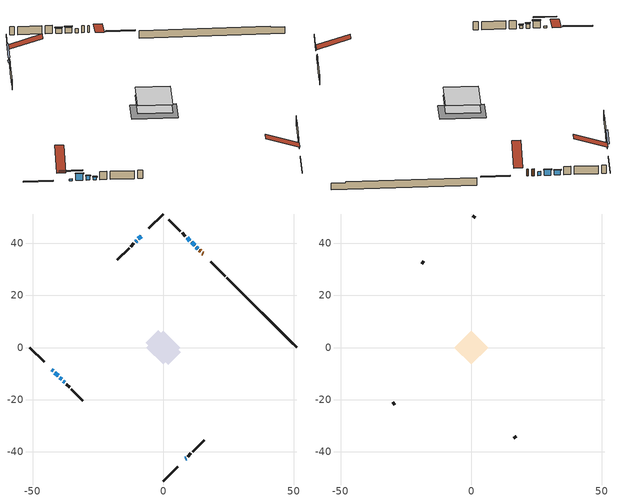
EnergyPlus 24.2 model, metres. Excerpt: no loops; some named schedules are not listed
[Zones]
conditioned space
 floor adiabatic (AdiabaticFloorConstruction): -6.42,0 0,6.42 6.42,0 0,-6.42 z0.77
 floor foundation (Slab1 construction): -6.68,1.84 -1.84,6.68 6.68,-1.84 1.84,-6.68 z-1.55
 wall outside (RimJoist1 construction): 0,-51.13 5.48,-45.65 / -51.13,0 -45.65,-5.48 / 0,51.13 -5.48,45.65 / 23.75,27.38 18.27,32.86 z0.77:1.07
 wall outside (AdiabaticWallConstruction 1): 15.31,35.82 15,36.14 / 14.34,36.79 13.88,37.25 z0.77:2.8
 wall outside (AdiabaticWallConstruction): 13.23,37.9 12.71,38.42 / 8.44,-42.69 8.72,-42.41 z0.77:1.99; -8.44,42.69 -9.56,41.58 / -42.69,-8.44 -42.13,-9 z0.77:1.25; 12.05,39.08 10.87,40.27 z0.77:2.45; 10.21,40.92 9.13,42 z0.77:2.22; -10.21,40.92 -10.57,40.56 z0.77:1.69; -41.48,-9.66 -40.22,-10.91 z0.77:2.8; -39.57,-11.57 -38.93,-12.2 z0.77:2.04; -38.28,-12.85 -37.74,-13.4 z0.77:1.63
 wall outside (Wall1 construction): 9.37,-41.76 10.61,-40.53 / -37.08,-14.05 -35.85,-15.28 / -11.23,39.9 -12.46,38.67 / 8.48,42.66 7.24,43.89 z0.77:3.21
 wall outside (Wall2 construction): 11.26,-39.87 15.67,-35.46 / -35.19,-15.94 -30.78,-20.35 / -13.12,38.01 -17.53,33.61 / 6.59,44.55 2.18,48.96 z0.77:3.21
 wall foundation (FoundationWall1 construction): 24.41,26.73,-1.55 24.41,26.73,0.77 48.46,2.67,0.77 48.46,2.67,0.47 51.13,0,0.47 51.13,0,-1.55
 window (WindowConstruction 6): 13.23,37.91 12.71,38.42 z0.77:1.99
 window (WindowConstruction 8): -8.44,42.69 -9.56,41.58 z0.77:1.25
 window (WindowConstruction 9): -42.69,-8.44 -42.13,-9 z0.77:1.25
 window (WindowConstruction): 12.05,39.08 10.87,40.27 z0.77:2.45
 window (WindowConstruction 1): 10.21,40.92 9.13,42 z0.77:2.22
 window (WindowConstruction 7): 8.44,-42.69 8.72,-42.42 z0.77:1.99
 window (WindowConstruction 2): -10.21,40.92 -10.57,40.56 z0.77:1.68
 window (WindowConstruction 3): -41.48,-9.66 -40.22,-10.91 z0.77:2.8
 window (WindowConstruction 4): -39.56,-11.57 -38.93,-12.2 z0.77:2.04
 window (WindowConstruction 5): -38.28,-12.86 -37.74,-13.39 z0.77:1.63
 door (Door): 15.31,35.82 15,36.14 z0.77:2.8
 door (Door 1): 14.34,36.79 13.88,37.25 z0.77:2.8
 ceiling adiabatic (AdiabaticFloorConstruction): 0,-6.42 6.42,0 0,6.42 -6.42,0 z0.77
attic - vented
 floor to conditioned space (Floor1 construction Reversed): -6.42,0 0,6.42 6.42,0 0,-6.42 z3.21
 wall outside (Wall3 construction): 16.33,-34.8 17.19,-33.94 / -30.13,-21.01 -29.26,-21.87 / -18.18,32.95 -19.05,32.09 / 1.52,49.61 0.66,50.48 z0.77:3.21
 roof outside (Roof1 construction): 7.79,-43.35,3.21 1.53,-37.09,6.16 -0.12,-38.74,6.16 6.14,-45,3.21; -43.35,-7.79,3.21 -37.09,-1.53,6.16 -38.74,0.12,6.16 -45,-6.14,3.21; -7.79,43.35,3.21 -1.53,37.09,6.16 0.12,38.74,6.16 -6.14,45,3.21; 15.97,35.17,3.21 9.71,28.91,6.16 11.36,27.26,6.16 17.61,33.52,3.21
shading: -11.42,39.71 -6.58,44.56 -6.87,44.85 -11.71,40 z3.89; -40.27,-10.87 -44.56,-6.58 -44.85,-6.87 -40.56,-11.16 z3.89; 10.73,40.41 12.19,38.94 12.49,39.23 11.02,40.7 z2.65; 8.99,42.14 10.35,40.78 10.64,41.07 9.28,42.43 z2.42; -10.71,40.42 -10.07,41.06 -10.36,41.35 -11.01,40.71 z1.89; -40.08,-11.05 -41.62,-9.51 -41.91,-9.8 -40.37,-11.35 z3; -38.79,-12.34 -39.71,-11.43 -40,-11.72 -39.08,-12.63 z2.24; -37.6,-13.54 -38.42,-12.71 -38.71,-13 -37.89,-13.83 z1.83
[Building]
Building 1: Terrain=Suburbs
[Site:Location]
Quebec Intl AP_QC: Latitude {deg}=46.8; Longitude {deg}=-71.38; Time Zone {hr}=-5; Elevation {m}=74; Keep Site Location Information=Yes
[Site:GroundTemperature:Shallow]
0.0108218, -2.24938, -2.43038, -1.3578, 2.94801, 7.23376, 10.9493, 13.303, 13.5029, 11.5886, 7.96783, 3.81355
[Site:WaterMainsTemperature]
Calculation Method=Schedule; Temperature Schedule=mains temperature schedule
[Material] Roughness=Rough; Thermal Absorptance=0.9
Name | Thickness {m} | Conductivity {W/m-K} | Density {kg/m3} | Specific Heat {J/kg-K} | Solar Absorptance | Visible Absorptance
asphalt or fiberglass shingles | 0.00635 | 0.162714 | 1121.4 | 1465.45 | 0.4 | 0.4
ceiling loosefill ins | 0.169333 | 0.0480833 | 16.02 | 1046.75 | 0.7 | 0.7
ceiling stud and cavity | 0.1397 | 0.106923 | 65.682 | 1177.47 | 0.7 | 0.7
concrete 4.0 in. | 0.1016 | 1.803125 | 2242.8 | 837.4 | 0.7 | 0.7
concrete 8.0 in. | 0.2032 | 1.803125 | 2242.8 | 837.4 | 0.7 | 0.7
door material | 0.04445 | 0.0451087 | 512.64 | 1214.23 | 0.7 | 0.7
exterior vertical ins | 0.015766 | 0.029427 | 32.04 | 1214.23 | 0.7 | 0.7
floor covering | 0.0127 | 0.0433444 | 54.468 | 1339.84 | 0.6 | 0.6
floor rigid ins; wall rigid ins 1 | 0.512978 | 0.029427 | 32.04 | 1214.23 | 0.7 | 0.7
floor stud and cavity | 0.1397 | 1.75129 | 37.0049 | 1207.88 | 0.7 | 0.7
furniture material conditioned space 1 | 0.1524 | 0.115458 | 640.8 | 1214.23 | 0.6 | 0.6
gypsum board | 0.0127 | 0.160291 | 801 | 837.4 | 0.6 | 0.6
gypsum board 1 | 0.0127 | 0.160291 | 801 | 837.4 | 0.7 | 0.7
osb sheathing 0.5 in. | 0.0127 | 0.115458 | 512.64 | 1214.23 | 0.7 | 0.7
osb sheathing 0.75 in. | 0.01905 | 0.115458 | 512.64 | 1214.23 | 0.7 | 0.7
osb sheathing 2.0 in. | 0.0508 | 0.115458 | 512.64 | 1214.23 | 0.7 | 0.7
rim joist rigid ins; wall rigid ins | 0.051816 | 0.029427 | 32.04 | 1214.23 | 0.7 | 0.7
rim joist stud and cavity | 0.0508 | 0.0407728 | 125.044 | 1163.47 | 0.6 | 0.6
wall stud and cavity | 0.1397 | 0.1517 | 139.0536 | 1170.24 | 0.7 | 0.7
wall stud and cavity 1 | 0.1397 | 0.17173 | 139.0536 | 1170.24 | 0.7 | 0.7
wall stud and cavity 2 | 0.0889 | 6.1454 | 50.32683 | 1063.81 | 0.6 | 0.6
wall stud and cavity 3 | 0.0889 | 0.380278 | 52.3479 | 1209.89 | 0.7 | 0.7
wall stud and cavity 4 | 0.0889 | 0.391764 | 83.0341 | 1211.67 | 0.7 | 0.7
wood siding | 0.0254 | 0.102417 | 544.68 | 1172.36 | 0.4 | 0.4
wood siding 1 | 0.00254 | 0.102417 | 544.68 | 1172.36 | 0.4 | 0.4
wood siding 2; wood siding 3; wood siding 4 | 0.0254 | 0.102417 | 544.68 | 1172.36 | 0.7 | 0.7
[WindowMaterial:SimpleGlazingSystem]
Name | U-Factor {W/m2-K} | Solar Heat Gain Coefficient
WindowMaterial | 2.79244 | 0.64
WindowMaterial 1 | 2.77995 | 0.57
WindowMaterial 2 | 2.76291 | 0.48
WindowMaterial 3 | 2.82878 | 0.59
WindowMaterial 4 | 2.78165 | 0.58
WindowMaterial 5 | 2.77257 | 0.53
WindowMaterial 6 | 2.97357 | 0.62
WindowMaterial 7 | 3.04568 | 0.44
WindowMaterial 8 | 2.75042 | 0.41
[Construction]
AdiabaticFloorConstruction: floor stud and cavity, floor rigid ins, osb sheathing 0.75 in., floor covering
AdiabaticWallConstruction: wood siding 3, wall rigid ins 1, wall stud and cavity 3, gypsum board
AdiabaticWallConstruction 1: wood siding 4, wall rigid ins 1, wall stud and cavity 3, gypsum board
Door; Door 1: door material
Floor1 construction Reversed: gypsum board, ceiling stud and cavity, ceiling loosefill ins
FoundationWall1 construction: concrete 8.0 in., gypsum board 1
furniture construction conditioned space 1: furniture material conditioned space 1
PartitionWallConstruction: gypsum board, wall stud and cavity 4, gypsum board
RimJoist1 construction: wood siding 2, rim joist rigid ins, osb sheathing 2.0 in., rim joist stud and cavity
Roof1 construction: asphalt or fiberglass shingles
Slab1 construction: concrete 4.0 in.
Wall1 construction: wood siding, wall rigid ins, osb sheathing 0.5 in., wall stud and cavity, gypsum board
Wall2 construction: wood siding, wall rigid ins, osb sheathing 0.5 in., wall stud and cavity 1, gypsum board
Wall3 construction: wood siding 1, wall stud and cavity 2
WindowConstruction: WindowMaterial
WindowConstruction 1: WindowMaterial 1
WindowConstruction 2: WindowMaterial 2
WindowConstruction 3: WindowMaterial 3
WindowConstruction 4: WindowMaterial 4
WindowConstruction 5: WindowMaterial 5
WindowConstruction 6: WindowMaterial 6
WindowConstruction 7: WindowMaterial 7
WindowConstruction 8; WindowConstruction 9: WindowMaterial 8
[Zone] Multiplier=1; Part of Total Floor Area=Yes
Name | Volume {m3}
attic - vented | 39.4939
conditioned space | 417.4
[Space]
Name | Zone | Volume {m3}
attic - vented 1 | attic - vented | 39.4939
conditioned space 1 | conditioned space | 417.4
[ZoneInfiltration:EffectiveLeakageArea]
infil attic - vented 1: Zone or Space=attic - vented 1; Schedule=Always On Discrete; Effective Air Leakage Area {cm2}=3046.15; Stack Coefficient=0.000374626; Wind Coefficient=1.30773e-05
[ZoneMixing]
whole house fan mix: Zone or Space=attic - vented; Schedule=Always On Continuous; Design Flow Rate Calculation Method=Flow/Zone; Design Flow Rate {m3/s}=0; Source Zone or Space=conditioned space
[SurfaceProperty:ExposedFoundationPerimeter]
Slab1: Exposed Perimeter Calculation Method=TotalExposedPerimeter; Total Exposed Perimeter {m}=37.796
[InternalMass] Zone or ZoneList=conditioned space; Space or SpaceList=conditioned space 1
Name | Construction | Surface Area {m2}
furniture mass conditioned space 1 | furniture construction conditioned space 1 | 65.9999
partition wall mass | PartitionWallConstruction | 165
[Lights]
interior lighting: Zone or ZoneList or Space or SpaceList=conditioned space 1; Schedule=interior lighting schedule; Design Level Calculation Method=LightingLevel; Lighting Level {W}=343.2; Return Air Fraction=0; Fraction Radiant=0.6; Fraction Visible=0.2; Fraction Replaceable=1
[People]
occupants: Zone or ZoneList or Space or SpaceList=conditioned space 1; Number of People Schedule=occupants schedule; Number of People Calculation Method=People; Number of People=3; Fraction Radiant=0.314171; Sensible Heat Fraction=0.56303; Activity Level Schedule=occupants activity schedule; Carbon Dioxide Generation Rate {m3/s-W}=0; Enable ASHRAE 55 Comfort Warnings=No; Mean Radiant Temperature Calculation Type=EnclosureAveraged
[ElectricEquipment] Zone or ZoneList or Space or SpaceList=conditioned space 1; Design Level Calculation Method=EquipmentLevel
Name | Schedule | Design Level {W} | Fraction Latent | Fraction Radiant | Fraction Lost
clothes dryer | clothes dryer schedule | 140.772 | 0.015 | 0.081 | 0.85
clothes washer | clothes washer schedule | 32.1985 | 0.03 | 0.162 | 0.7
cooking range | cooking range schedule | 215.147 | 0.08 | 0.432 | 0.2
dishwasher | dishwasher schedule | 66.8632 | 0.3 | 0.18 | 0.4
fridge | fridge schedule | 72.9452 | 0 | 0.6 | 0
mech vent bath fan 0 | mech vent bath fan 0 schedule | 50.2 | 0 | 0 | 1
mech vent house fan | mech vent house fan schedule | 0 | 0 | 0 | 1
mech vent house fan cfis | mech vent house fan cfis schedule | 0 | 0 | 0 | 0
mech vent range fan 0 | mech vent range fan 0 schedule | 57 | 0 | 0 | 1
misc plug loads | misc plug loads schedule | 494.7 | 0.045 | 0.513 | 0.1
whole house fan | Always On Discrete | 0 | 0 | 0 | 1
[OtherEquipment] Zone or ZoneList or Space or SpaceList=conditioned space 1; Design Level Calculation Method=EquipmentLevel
Name | Fuel Type | Schedule | Design Level {W} | Fraction Latent | Fraction Radiant | Fraction Lost
clothes dryer 1 | Electricity | clothes dryer schedule | 0 | 0.015 | 0.081 | 0.85
cooking range 1 | Electricity | cooking range schedule | 0 | 0.08 | 0.432 | 0.2
general water use latent | None | general water use schedule | 62.594 | 1 | 0 | 0
general water use sensible | None | general water use schedule | -61.6891 | 0 | 0.6 | 0
mech vent house fan latent load | None | Always On Discrete | 0 | 1 | 0 | 0
mech vent house fan sensible load | None | Always On Discrete | 0 | 0 | 0 | 0
water heater energy adjustment1 | Electricity | Always On Discrete | 0.01 | 0 | 0 | 1
[ZoneInfiltration:DesignFlowRate] Zone or ZoneList or Space or SpaceList=conditioned space 1; Schedule=Always On Discrete; Design Flow Rate Calculation Method=Flow/Zone; Design Flow Rate {m3/s}=0
infil flow; natural vent flow; whole house fan flow
[ZoneControl:Thermostat]
conditioned space Thermostat: Zone or ZoneList=conditioned space; Control Type Schedule=conditioned space Thermostat Schedule; Control 1=conditioned space temperature setpoint; Temperature Difference Between Cutout And Setpoint {deltaC}=0
[ZoneHVAC:Baseboard:Convective:Electric]
electric baseboard: Availability Schedule=Always On Discrete; Heating Design Capacity {W}=10101.3; Efficiency=1
[AirLoopHVAC:UnitarySystem] Control Type=Load; Controlling Zone or Thermostat Location=conditioned space; Dehumidification Control Type=None; Availability Schedule=Always On Discrete; Fan Placement=BlowThrough; DX Heating Coil Sizing Ratio=1; Use DOAS DX Cooling Coil=No; Minimum Supply Air Temperature {C}=2; Latent Load Control=SensibleOnlyLoadControl; Cooling Supply Air Flow Rate Method=None; Heating Supply Air Flow Rate Method=SupplyAirFlowRate; Heating Supply Air Flow Rate {m3/s}=0.00141584; No Load Supply Air Flow Rate Method=SupplyAirFlowRate; No Load Supply Air Flow Rate {m3/s}=0; No Load Supply Air Flow Rate Control Set To Low Speed=Yes; Maximum Supply Air Temperature {C}=48.8889; Maximum Outdoor Dry-Bulb Temperature for Supplemental Heater Operation {C}=21; Ancillary On-Cycle Electric Power {W}=0; Ancillary Off-Cycle Electric Power {W}=0
Name | Supply Fan | Supply Air Fan Operating Mode Schedule | Heating Coil
unit heater unitary system | unit heater supply fan | unit heater auto fan schedule | unit heater htg coil
unit heater unitary system 1 | unit heater supply fan 1 | unit heater auto fan schedule 1 | unit heater htg coil 1
[Fan:SystemModel] Availability Schedule=Always On Discrete; Design Maximum Air Flow Rate {m3/s}=0.00141584; Speed Control Method=Discrete; Electric Power Minimum Flow Rate Fraction=0.2; Design Pressure Rise {Pa}=500; Motor Efficiency=1; Motor In Air Stream Fraction=1; Design Electric Power Consumption {W}=Autosize; Design Power Sizing Method=PowerPerFlow; Electric Power Per Unit Flow Rate Per Unit Pressure {W/((m3/s)-Pa)}=1.66667; Fan Total Efficiency=0.7; Motor Loss Radiative Fraction=0; Number of Speeds=1; Speed Flow Fraction 1=1; Speed Electric Power Fraction 1=1
Name | Electric Power Per Unit Flow Rate {W/(m3/s)}
unit heater supply fan | 28251.7
unit heater supply fan 1 | 1e-06
[Coil:Heating:Fuel] Availability Schedule=Always On Discrete; Burner Efficiency=0.3; Nominal Capacity {W}=0.293071; On Cycle Parasitic Electric Load {W}=0; Off Cycle Parasitic Fuel Load {W}=0
Name | Fuel Type
unit heater htg coil | OtherFuel2
unit heater htg coil 1 | OtherFuel1
[Zone equipment]
conditioned space: electric baseboard, unit heater unitary system, unit heater unitary system 1
[Foundation:Kiva]
Foundation Kiva 1: Initial Indoor Air Temperature {C}=18; Wall Height Above Grade {m}=0.769986; Wall Depth Below Slab {m}=0.2032; Custom Block Material Name 1=exterior vertical ins; Custom Block Depth 1 {m}=2.31999; Custom Block X Position 1 {m}=0.2159; Custom Block Z Position 1 {m}=0
[Foundation:Kiva:Settings]
Soil Conductivity {W/m-K}=0.849921; Soil Density {kg/m3}=1842.3; Soil Specific Heat {J/kg-K}=418.7; Ground Solar Absorptivity=0.9; Ground Thermal Absorptivity=0.9; Ground Surface Roughness {m}=0.03; Far-Field Width {m}=40; Deep-Ground Boundary Condition=ZeroFlux; Deep-Ground Depth {m}=40; Minimum Cell Dimension {m}=0.2; Maximum Cell Growth Coefficient=3; Simulation Timestep=Timestep
[Exterior:Lights]
exterior lighting: Schedule=exterior lighting schedule; Design Level {W}=75.6
[EnergyManagementSystem:GlobalVariable]
infil_program_Qfan
infil_program_Qinf
natural_vent_program_Qnv
natural_vent_program_Qwhf
[EnergyManagementSystem:Sensor]
Name | Output:Variable or Output:Meter Index Key | Output:Variable or Output:Meter
airflow_gain | infil flow | Infiltration Sensible Heat Gain Energy
airflow_gain_1 | natural vent flow | Infiltration Sensible Heat Gain Energy
airflow_gain_2 | whole house fan flow | Infiltration Sensible Heat Gain Energy
airflow_loss | infil flow | Infiltration Sensible Heat Loss Energy
airflow_loss_1 | natural vent flow | Infiltration Sensible Heat Loss Energy
airflow_loss_2 | whole house fan flow | Infiltration Sensible Heat Loss Energy
clg_load_cond |  | Cooling:EnergyTransfer:Zone:CONDITIONED SPACE
clg_sp_s; clg_sp_s_1 | cooling setpoint | Schedule Value
clothes_dryer_exhaust_0_sch_s | clothes dryer exhaust 0 schedule | Schedule Value
conditioned_space_clg_unmet_s | conditioned space | Zone Cooling Setpoint Not Met Time
conditioned_space_htg_unmet_s | conditioned space | Zone Heating Setpoint Not Met Time
cool_season | cooling season schedule | Schedule Value
fridge_tin_s | conditioned space | Zone Mean Air Temperature
htg_load_cond |  | Heating:EnergyTransfer:Zone:CONDITIONED SPACE
htg_sp_s; htg_sp_s_1 | heating setpoint | Schedule Value
ig_ee_conv | clothes dryer | Electric Equipment Convective Heating Energy
ig_ee_conv_2 | cooking range | Electric Equipment Convective Heating Energy
ig_ee_conv_4 | fridge | Electric Equipment Convective Heating Energy
ig_ee_conv_5 | misc plug loads | Electric Equipment Convective Heating Energy
ig_ee_conv_6 | whole house fan | Electric Equipment Convective Heating Energy
ig_ee_rad | clothes dryer | Electric Equipment Radiant Heating Energy
ig_ee_rad_2 | cooking range | Electric Equipment Radiant Heating Energy
ig_ee_rad_4 | fridge | Electric Equipment Radiant Heating Energy
ig_ee_rad_5 | misc plug loads | Electric Equipment Radiant Heating Energy
ig_ee_rad_6 | whole house fan | Electric Equipment Radiant Heating Energy
ig_lgt_conv | interior lighting | Lights Convective Heating Energy
ig_lgt_rad | interior lighting | Lights Radiant Heating Energy
ig_lgt_vis | interior lighting | Lights Visible Radiation Heating Energy
ig_oe_conv | clothes dryer 1 | Other Equipment Convective Heating Energy
ig_oe_conv_1 | cooking range 1 | Other Equipment Convective Heating Energy
ig_oe_conv_2 | general water use latent | Other Equipment Convective Heating Energy
ig_oe_conv_3 | general water use sensible | Other Equipment Convective Heating Energy
ig_oe_conv_4 | water heater energy adjustment1 | Other Equipment Convective Heating Energy
ig_oe_rad | clothes dryer 1 | Other Equipment Radiant Heating Energy
ig_oe_rad_1 | cooking range 1 | Other Equipment Radiant Heating Energy
ig_oe_rad_2 | general water use latent | Other Equipment Radiant Heating Energy
ig_oe_rad_3 | general water use sensible | Other Equipment Radiant Heating Energy
ig_oe_rad_4 | water heater energy adjustment1 | Other Equipment Radiant Heating Energy
ig_ppl_conv | occupants | People Convective Heating Energy
ig_ppl_rad | occupants | People Radiant Heating Energy
im_conv | furniture mass conditioned space 1 | Surface Inside Face Convection Heat Gain Energy
im_conv_1 | partition wall mass | Surface Inside Face Convection Heat Gain Energy
im_ig | furniture mass conditioned space 1 | Surface Inside Face Internal Gains Radiation Heat Gain Energy
im_ig_1 | partition wall mass | Surface Inside Face Internal Gains Radiation Heat Gain Energy
im_lgt | furniture mass conditioned space 1 | Surface Inside Face Lights Radiation Heat Gain Energy
im_lgt_1 | partition wall mass | Surface Inside Face Lights Radiation Heat Gain Energy
im_sol | furniture mass conditioned space 1 | Surface Inside Face Solar Radiation Heat Gain Energy
im_sol_1 | partition wall mass | Surface Inside Face Solar Radiation Heat Gain Energy
im_surf | furniture mass conditioned space 1 | Surface Inside Face Net Surface Thermal Radiation Heat Gain Energy
im_surf_1 | partition wall mass | Surface Inside Face Net Surface Thermal Radiation Heat Gain Energy
mech_vent_bath_fan_0_sch_s | mech vent bath fan 0 schedule | Schedule Value
mech_vent_range_fan_0_sch_s | mech vent range fan 0 schedule | Schedule Value
mv_conv | mech vent bath fan 0 | Electric Equipment Convective Heating Energy
mv_conv_1 | mech vent house fan | Electric Equipment Convective Heating Energy
mv_conv_2 | mech vent house fan cfis | Electric Equipment Convective Heating Energy
mv_conv_3 | mech vent range fan 0 | Electric Equipment Convective Heating Energy
mv_conv_4 | mech vent house fan latent load | Other Equipment Convective Heating Energy
mv_conv_5 | mech vent house fan sensible load | Other Equipment Convective Heating Energy
mv_rad | mech vent bath fan 0 | Electric Equipment Radiant Heating Energy
mv_rad_1 | mech vent house fan | Electric Equipment Radiant Heating Energy
mv_rad_2 | mech vent house fan cfis | Electric Equipment Radiant Heating Energy
mv_rad_3 | mech vent range fan 0 | Electric Equipment Radiant Heating Energy
mv_rad_4 | mech vent house fan latent load | Other Equipment Radiant Heating Energy
mv_rad_5 | mech vent house fan sensible load | Other Equipment Radiant Heating Energy
natural_vent_s | natural vent schedule | Schedule Value
out_pb_s |  | Site Outdoor Air Barometric Pressure
out_wt_s |  | Site Outdoor Air Humidity Ratio
site_vw_s |  | Site Wind Speed
ss_back_out | Window1 | Surface Window Shortwave from Zone Back Out Window Heat Transfer Rate
ss_back_out_1 | Window10 | Surface Window Shortwave from Zone Back Out Window Heat Transfer Rate
ss_back_out_2 | Window12 | Surface Window Shortwave from Zone Back Out Window Heat Transfer Rate
ss_back_out_3 | Window2 | Surface Window Shortwave from Zone Back Out Window Heat Transfer Rate
ss_back_out_4 | Window3 | Surface Window Shortwave from Zone Back Out Window Heat Transfer Rate
ss_back_out_5 | Window5 | Surface Window Shortwave from Zone Back Out Window Heat Transfer Rate
ss_back_out_6 | Window6 | Surface Window Shortwave from Zone Back Out Window Heat Transfer Rate
ss_back_out_7 | Window7 | Surface Window Shortwave from Zone Back Out Window Heat Transfer Rate
ss_back_out_8 | Window8 | Surface Window Shortwave from Zone Back Out Window Heat Transfer Rate
ss_back_out_9 | Window9 | Surface Window Shortwave from Zone Back Out Window Heat Transfer Rate
ss_conv | Door1 | Surface Inside Face Convection Heat Gain Energy
ss_conv_1 | Door2 | Surface Inside Face Convection Heat Gain Energy
ss_conv_10 | Window8 | Surface Inside Face Convection Heat Gain Energy
ss_conv_11 | Window9 | Surface Inside Face Convection Heat Gain Energy
ss_conv_2 | Window1 | Surface Inside Face Convection Heat Gain Energy
ss_conv_3 | Window10 | Surface Inside Face Convection Heat Gain Energy
ss_conv_4 | Window12 | Surface Inside Face Convection Heat Gain Energy
ss_conv_5 | Window2 | Surface Inside Face Convection Heat Gain Energy
ss_conv_6 | Window3 | Surface Inside Face Convection Heat Gain Energy
ss_conv_7 | Window5 | Surface Inside Face Convection Heat Gain Energy
ss_conv_8 | Window6 | Surface Inside Face Convection Heat Gain Energy
ss_conv_9 | Window7 | Surface Inside Face Convection Heat Gain Energy
ss_ig | Door1 | Surface Inside Face Internal Gains Radiation Heat Gain Energy
ss_ig_1 | Door2 | Surface Inside Face Internal Gains Radiation Heat Gain Energy
ss_ig_10 | Window8 | Surface Inside Face Internal Gains Radiation Heat Gain Energy
ss_ig_11 | Window9 | Surface Inside Face Internal Gains Radiation Heat Gain Energy
ss_ig_2 | Window1 | Surface Inside Face Internal Gains Radiation Heat Gain Energy
ss_ig_3 | Window10 | Surface Inside Face Internal Gains Radiation Heat Gain Energy
ss_ig_4 | Window12 | Surface Inside Face Internal Gains Radiation Heat Gain Energy
ss_ig_5 | Window2 | Surface Inside Face Internal Gains Radiation Heat Gain Energy
ss_ig_6 | Window3 | Surface Inside Face Internal Gains Radiation Heat Gain Energy
ss_ig_7 | Window5 | Surface Inside Face Internal Gains Radiation Heat Gain Energy
ss_ig_8 | Window6 | Surface Inside Face Internal Gains Radiation Heat Gain Energy
ss_ig_9 | Window7 | Surface Inside Face Internal Gains Radiation Heat Gain Energy
ss_lgt | Door1 | Surface Inside Face Lights Radiation Heat Gain Energy
ss_lgt_1 | Door2 | Surface Inside Face Lights Radiation Heat Gain Energy
ss_sol | Door1 | Surface Inside Face Solar Radiation Heat Gain Energy
ss_sol_1 | Door2 | Surface Inside Face Solar Radiation Heat Gain Energy
ss_surf | Door1 | Surface Inside Face Net Surface Thermal Radiation Heat Gain Energy
ss_surf_1 | Door2 | Surface Inside Face Net Surface Thermal Radiation Heat Gain Energy
ss_surf_10 | Window8 | Surface Inside Face Net Surface Thermal Radiation Heat Gain Energy
ss_surf_11 | Window9 | Surface Inside Face Net Surface Thermal Radiation Heat Gain Energy
ss_surf_2 | Window1 | Surface Inside Face Net Surface Thermal Radiation Heat Gain Energy
ss_surf_3 | Window10 | Surface Inside Face Net Surface Thermal Radiation Heat Gain Energy
ss_surf_4 | Window12 | Surface Inside Face Net Surface Thermal Radiation Heat Gain Energy
ss_surf_5 | Window2 | Surface Inside Face Net Surface Thermal Radiation Heat Gain Energy
ss_surf_6 | Window3 | Surface Inside Face Net Surface Thermal Radiation Heat Gain Energy
ss_surf_7 | Window5 | Surface Inside Face Net Surface Thermal Radiation Heat Gain Energy
ss_surf_8 | Window6 | Surface Inside Face Net Surface Thermal Radiation Heat Gain Energy
ss_surf_9 | Window7 | Surface Inside Face Net Surface Thermal Radiation Heat Gain Energy
ss_trans_in | Window1 | Surface Window Transmitted Solar Radiation Rate
ss_trans_in_1 | Window10 | Surface Window Transmitted Solar Radiation Rate
ss_trans_in_2 | Window12 | Surface Window Transmitted Solar Radiation Rate
ss_trans_in_3 | Window2 | Surface Window Transmitted Solar Radiation Rate
ss_trans_in_4 | Window3 | Surface Window Transmitted Solar Radiation Rate
ss_trans_in_5 | Window5 | Surface Window Transmitted Solar Radiation Rate
ss_trans_in_6 | Window6 | Surface Window Transmitted Solar Radiation Rate
ss_trans_in_7 | Window7 | Surface Window Transmitted Solar Radiation Rate
ss_trans_in_8 | Window8 | Surface Window Transmitted Solar Radiation Rate
ss_trans_in_9 | Window9 | Surface Window Transmitted Solar Radiation Rate
ss_trans_out | Window1 | Surface Inside Face Initial Transmitted Diffuse Transmitted Out Window Solar Radiation Rate
ss_trans_out_1 | Window10 | Surface Inside Face Initial Transmitted Diffuse Transmitted Out Window Solar Radiation Rate
ss_trans_out_2 | Window12 | Surface Inside Face Initial Transmitted Diffuse Transmitted Out Window Solar Radiation Rate
ss_trans_out_3 | Window2 | Surface Inside Face Initial Transmitted Diffuse Transmitted Out Window Solar Radiation Rate
ss_trans_out_4 | Window3 | Surface Inside Face Initial Transmitted Diffuse Transmitted Out Window Solar Radiation Rate
ss_trans_out_5 | Window5 | Surface Inside Face Initial Transmitted Diffuse Transmitted Out Window Solar Radiation Rate
